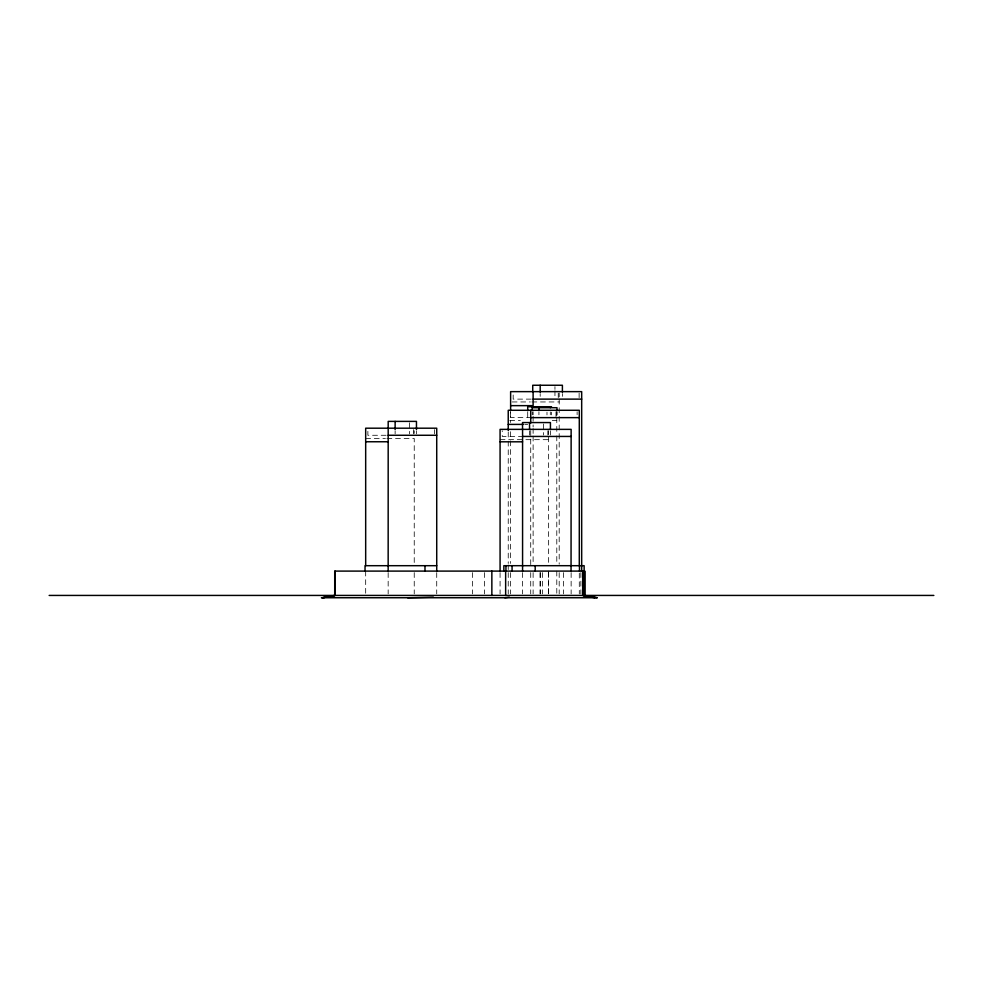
<?xml version="1.0" encoding="UTF-8"?>
<svg xmlns="http://www.w3.org/2000/svg" width="983" height="983" viewBox="0 0 983 983"><rect width="100%" height="100%" fill="white"/><g stroke="black" fill="none" stroke-linecap="round" stroke-linejoin="round"><path stroke-width="0.74" stroke-dasharray="4.92 3.69" d="M531.201 399.123L513.175 399.123L513.175 393.139M512.143 401.949L530.353 401.949M531.864 401.949L559.192 401.949M531.52 417.628L510.398 417.628L510.398 411.742M509.747 420.589L520.376 420.589M552.237 420.589L556.796 420.589M524.725 424.398L527.724 424.398M386.098 435.272L367.875 435.272L367.875 429.608M523.361 436.44L502.239 436.44L502.239 430.775M365.676 438.504L385.397 438.504M386.921 438.504L414.236 438.504L414.236 564.525M500.077 439.671L548.637 439.671M580.867 572.61L580.867 593.904M579.294 573.126L579.294 593.941M579.122 393.139L579.122 397.624M577.119 411.742L577.119 414.691M571.135 572.61L571.135 593.904M563.468 572.61L563.468 593.904M562.399 393.581L562.399 396.346M559.192 392.954L559.192 396.874M559.192 399.172L559.192 564.181M559.192 572.61L559.192 593.904M558.246 393.139L558.246 397.624M557.005 411.963L557.005 414.789M556.796 411.582L556.796 415.514M556.796 417.812L556.796 434.388M556.796 435.924L556.796 564.279M556.796 571.098L556.796 593.904M555.997 411.742L555.997 417.628M554.953 386.638L554.953 389.415M554.953 390.804L554.953 396.346M551.524 412.172L551.524 414.9M550.431 430.886L550.431 435.051M550.308 411.963L550.308 414.789M548.637 430.677L548.637 434.597M548.637 436.894L548.637 564.205M548.637 571.098L548.637 593.904M548.403 572.61L548.403 593.904M547.85 430.775L547.85 435.027M546.99 412.172L546.99 414.9M543.402 423.956L543.402 435.051M542.542 572.61L542.542 593.904M540.638 572.61L540.638 593.904M540.195 393.581L540.195 396.346M540.011 572.61L540.011 593.904M538.93 411.963L538.93 414.789M533.118 411.742L533.118 414.801M533.118 416.325L533.118 426.991M533.118 428.514L533.118 434.609M533.118 436.133L533.118 564.168M533.118 572.61L533.118 593.904M532.233 411.963L532.233 414.789M530.722 430.542L530.722 565.692M530.722 572.61L530.722 593.904M529.542 430.886L529.542 435.051M527.711 412.172L527.711 417.628M522.575 572.61L522.575 593.904M510.619 411.779L510.619 422.506M510.619 431.697L510.619 439.352M510.619 440.888L510.619 563.431M510.619 572.61L510.619 593.904M508.236 432.029L508.236 439.671M508.236 441.207L508.236 563.456M508.236 564.979L508.236 569.562M508.236 572.61L508.236 593.904M500.077 572.61L500.077 593.904M484.386 572.61L484.386 593.904M472.577 572.61L472.577 593.904M436.722 572.61L436.722 593.904M434.523 429.608L434.523 433.859M416.46 431.107L416.46 433.884M414.236 430.812L414.236 433.429M414.236 572.61L414.236 593.904M413.425 429.608L413.425 433.859M409.518 422.776L409.518 433.884M395.129 431.107L395.129 433.884M388.162 572.61L388.162 593.904M365.676 571.098L365.676 593.904"/><path stroke-width="1.47" d="M335.031 571.098L335.031 595.428L322.756 597.75L334.712 595.428L334.712 571.098L584.897 571.098L584.897 595.428L597.111 597.75L321.392 597.75M321.883 597.75L335.031 595.428M504.795 597.75L509.243 597.173M407.638 597.75L433.38 597.173M533.118 399.123L581.678 399.123M510.619 405.647L533.118 405.647L533.118 391.639M551.524 406.729L527.711 406.729L527.711 410.808M532.233 407.712L557.005 407.712L557.005 410.55M530.722 417.628L579.294 417.628M508.236 424.398L523.226 424.398M388.162 435.272L436.722 435.272M522.575 436.44L571.135 436.44M365.676 441.76L388.162 441.76M500.077 441.809L522.575 441.809M436.722 565.692L365.037 565.692L365.037 571.098M49.15 595.428L933.85 595.428M583.816 595.845L597.111 597.75M594.641 597.75L582.698 595.428L582.698 571.098M584.43 571.098L584.43 595.428M584.332 571.098L584.332 595.428M584.135 571.098L584.135 565.692L503.849 565.692L503.849 571.098M583.447 571.098L583.546 595.428M581.678 571.098L581.678 391.639L510.619 391.639L510.619 410.243M579.491 565.692L579.491 571.098M579.294 565.692L579.294 410.28L508.236 410.28L508.236 430.505M571.049 571.098L571.135 429.362L500.077 429.362L500.077 571.098M562.399 392.192L562.399 385.25L532.737 385.25L532.737 392.192M550.431 429.497L550.431 422.567L522.526 422.567L522.526 429.497M550.308 406.729L550.308 407.712M540.195 385.25L540.195 392.192M538.93 407.712L538.93 410.55M535.194 565.692L535.194 571.098M532.233 406.729L532.233 410.55M530.722 410.28L530.722 423.12M529.542 422.567L529.542 429.497M522.575 429.362L522.575 571.098M512.069 565.692L512.069 571.098M505.938 565.692L505.938 571.098M505.643 571.098L505.643 595.428M491.856 571.098L491.856 595.428M436.722 571.098L436.722 428.195L365.676 428.195L365.676 565.692M424.988 565.692L424.988 571.098M416.46 429.718L416.46 421.388L388.187 421.388L388.162 571.098M395.129 421.388L395.129 429.718"/></g></svg>
